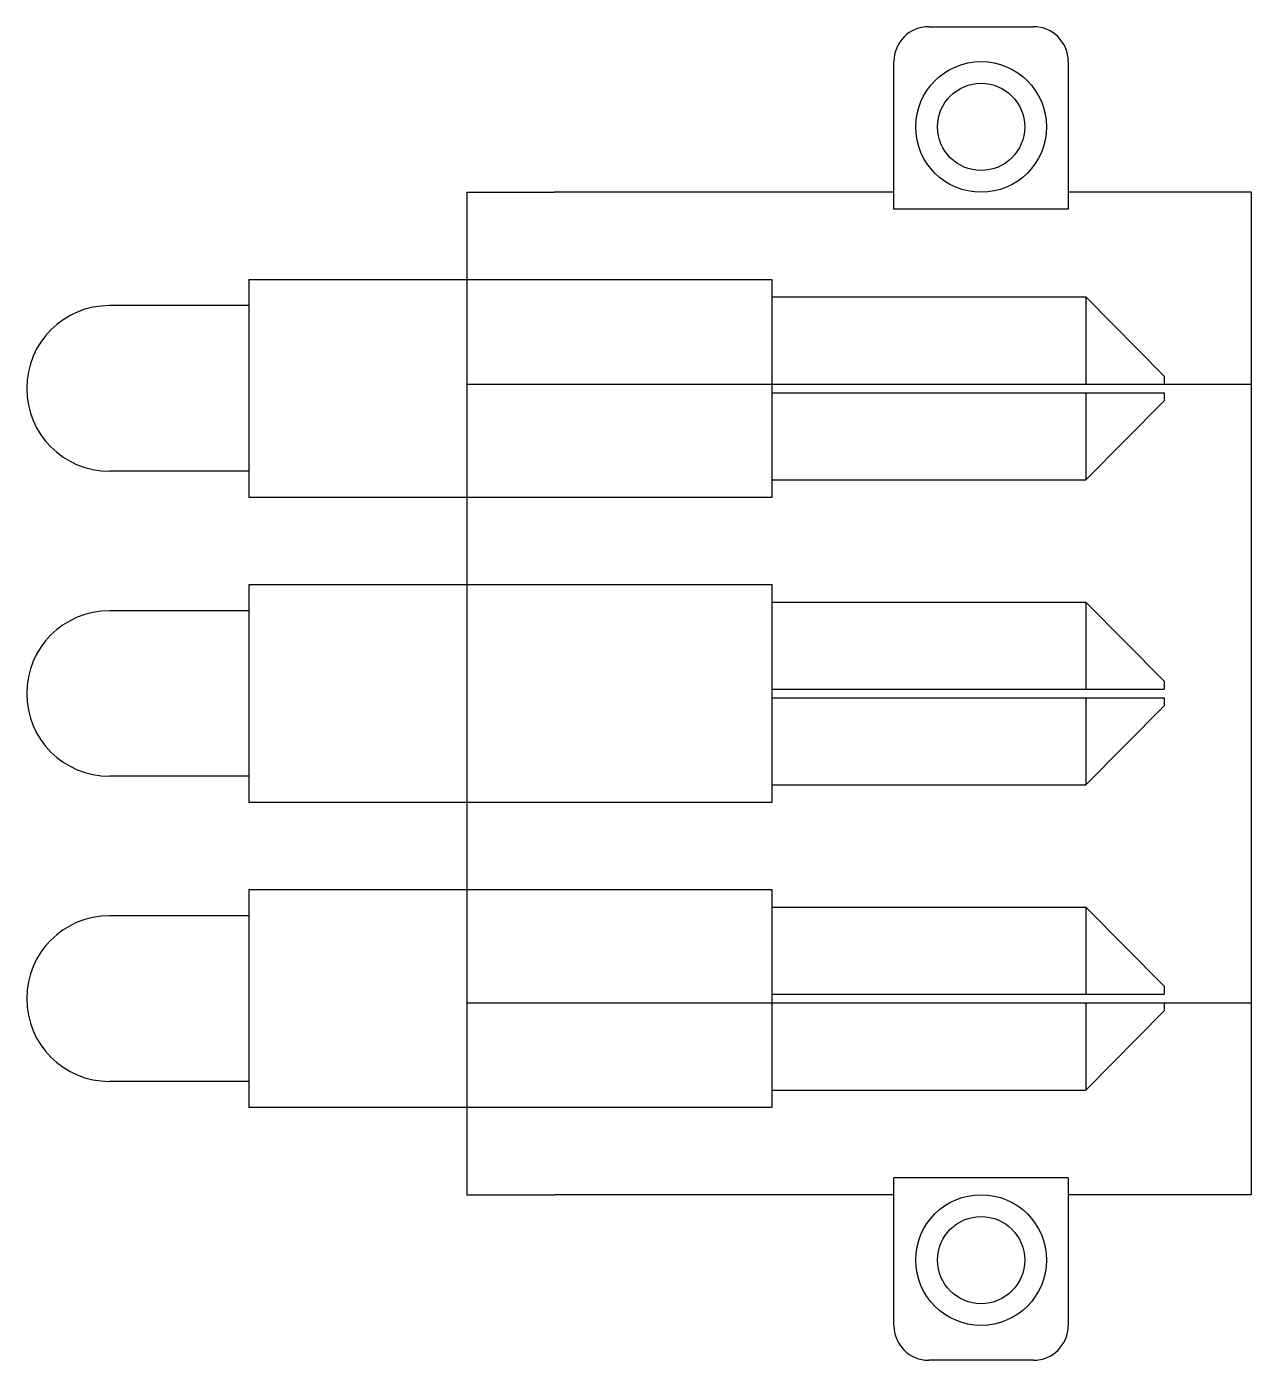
# Model space of a CAD drawing. Extents: x -9.5 to 4.5, y -7.7 to 7.7.
import ezdxf

# ---------------------------------------------------------------- set-up
doc = ezdxf.new("R2010")
doc.units = 0
doc.layers.get('0').update_dxf_attribs({"linetype": 'continuous'})

# ---------------------------------------------------------------- blocks, each defined once
blk = doc.blocks.new('BODY')
at = {"color": 0}
for p, q in [((0.8, 7.65), (2, 7.65)), ((0.4, 5.557), (0.4, 7.25)), ((2.4, 7.25), (2.4, 5.557)), ((-4.5, 5.75), (-3.5, 5.75)), ((0.4, 5.75), (-3.5, 5.75)), ((4.5, 5.75), (2.4, 5.75)), ((2.4, 5.557), (0.4, 5.557)), ((-4.5, 3.55), (-4.5, -3.55)), ((-4.5, 3.55), (4.5, 3.55)), ((4.5, 3.55), (4.5, -3.55)), ((-4.5, -3.55), (4.5, -3.55)), ((2.4, -5.557), (0.4, -5.557)), ((0.4, -7.25), (0.4, -5.557)), ((2.4, -5.557), (2.4, -7.25)), ((-4.5, -5.75), (-3.5, -5.75)), ((0.4, -5.75), (-3.5, -5.75)), ((4.5, -5.75), (2.4, -5.75)), ((2, -7.65), (0.8, -7.65))]:
    blk.add_line(p, q, dxfattribs=at)
for points in [[(-4.5, 5.75), (-4.5, 3.55)], [(4.5, 5.75), (4.5, 3.55)], [(-4.5, -3.55), (-4.5, -5.75)], [(4.5, -3.55), (4.5, -5.75)]]:
    blk.add_lwpolyline(points, dxfattribs=at)
for centre, radius in [((1.4, 6.5), 0.75), ((1.4, 6.5), 0.5), ((1.4, -6.5), 0.75), ((1.4, -6.5), 0.5)]:
    blk.add_circle(centre, radius, dxfattribs=at)
for centre, start, end in [((0.8, 7.25), 90, -180), ((2, 7.25), 0, 90), ((0.8, -7.25), -180, -90), ((2, -7.25), -90, 0)]:
    blk.add_arc(centre, 0.4, start, end, dxfattribs=at)
blk = doc.blocks.new('BODY002')
at = {"color": 0}
blk.add_circle((1.4, -6.5), 0.75, dxfattribs=at)
blk = doc.blocks.new('BODY001')
at = {"color": 0}
blk.add_circle((1.4, 6.5), 0.75, dxfattribs=at)
blk = doc.blocks.new('BODY003')
at = {"color": 0}
for p, q in [((-7, 1.25), (-1, 1.25)), ((-1, 1.049), (2.6, 1.049)), ((-1, 1.049), (2.6, 1.049)), ((-1, 0.049), (2.6, 0.049)), ((2.6, 0.049), (3.5, 0.049)), ((3.5, 0.142), (3.5, 0.049)), ((-1, -0.049), (2.6, -0.049)), ((2.6, -0.049), (3.5, -0.049)), ((-1, -1.049), (2.6, -1.049)), ((-1, -1.25), (-7, -1.25))]:
    blk.add_line(p, q, dxfattribs=at)
for points in [[(-7, 1.25), (-7, -1.25)], [(-1, 1.25), (-1, -1.25)], [(-7, 0.95), (-8.6, 0.95)], [(2.6, 1.049), (3.5, 0.142)], [(2.6, 1.049), (2.6, 0.049)], [(2.601, 1.049), (3.5, 0.142)], [(2.6, 0.049), (3.5, 0.049)], [(3.5, 0.142), (3.5, 0.049)], [(2.6, -0.049), (2.6, -1.049)], [(2.6, -1.049), (3.5, -0.142)], [(2.601, -0.049), (3.5, -0.049)], [(3.5, -0.049), (3.5, -0.142)], [(-7, -0.95), (-8.6, -0.95)]]:
    blk.add_lwpolyline(points, dxfattribs=at)
blk.add_arc((-8.6, 0), 0.95, 90, -90, dxfattribs=at)
blk = doc.blocks.new('BODY003001')
at = {"color": 0}
for p, q in [((-7, 4.75), (-1, 4.75)), ((-1, 4.549), (2.6, 4.549)), ((-1, 4.549), (2.6, 4.549)), ((-1, 3.549), (2.6, 3.549)), ((2.6, 3.549), (3.5, 3.549)), ((3.5, 3.642), (3.5, 3.549)), ((-1, 3.451), (2.6, 3.451)), ((2.6, 3.451), (3.5, 3.451)), ((-1, 2.451), (2.6, 2.451)), ((-1, 2.25), (-7, 2.25))]:
    blk.add_line(p, q, dxfattribs=at)
for points in [[(-7, 4.75), (-7, 2.25)], [(-1, 4.75), (-1, 2.25)], [(-7, 4.45), (-8.6, 4.45)], [(2.6, 4.549), (3.5, 3.642)], [(2.6, 4.549), (2.6, 3.549)], [(2.601, 4.549), (3.5, 3.642)], [(2.6, 3.549), (3.5, 3.549)], [(3.5, 3.642), (3.5, 3.549)], [(2.6, 3.451), (2.6, 2.451)], [(2.601, 3.451), (3.5, 3.451)], [(3.5, 3.451), (3.5, 3.358)], [(2.6, 2.451), (3.5, 3.358)], [(-7, 2.55), (-8.6, 2.55)]]:
    blk.add_lwpolyline(points, dxfattribs=at)
blk.add_arc((-8.6, 3.5), 0.95, 90, -90, dxfattribs=at)
blk = doc.blocks.new('BODY003002')
at = {"color": 0}
for p, q in [((-7, -2.25), (-1, -2.25)), ((-1, -2.451), (2.6, -2.451)), ((-1, -2.451), (2.6, -2.451)), ((3.5, -3.358), (3.5, -3.451)), ((-1, -3.451), (2.6, -3.451)), ((2.6, -3.451), (3.5, -3.451)), ((-1, -3.549), (2.6, -3.549)), ((2.6, -3.549), (3.5, -3.549)), ((-1, -4.549), (2.6, -4.549)), ((-1, -4.75), (-7, -4.75))]:
    blk.add_line(p, q, dxfattribs=at)
for points in [[(-7, -2.25), (-7, -4.75)], [(-1, -2.25), (-1, -4.75)], [(-7, -2.55), (-8.6, -2.55)], [(2.6, -2.451), (3.5, -3.358)], [(2.6, -2.451), (2.6, -3.451)], [(2.601, -2.451), (3.5, -3.358)], [(3.5, -3.358), (3.5, -3.451)], [(2.6, -3.451), (3.5, -3.451)], [(2.6, -3.549), (2.6, -4.549)], [(2.6, -4.549), (3.5, -3.642)], [(2.601, -3.549), (3.5, -3.549)], [(3.5, -3.549), (3.5, -3.642)], [(-7, -4.45), (-8.6, -4.45)]]:
    blk.add_lwpolyline(points, dxfattribs=at)
blk.add_arc((-8.6, -3.5), 0.95, 90, -90, dxfattribs=at)

msp = doc.modelspace()

# ---------------------------------------------------------------- block references
at = {"color": 0}
for name in ['BODY', 'BODY001', 'BODY003001', 'BODY003', 'BODY003002', 'BODY002']:
    msp.add_blockref(name, (0, 0), dxfattribs=at)

doc.saveas('drawing.dxf')
